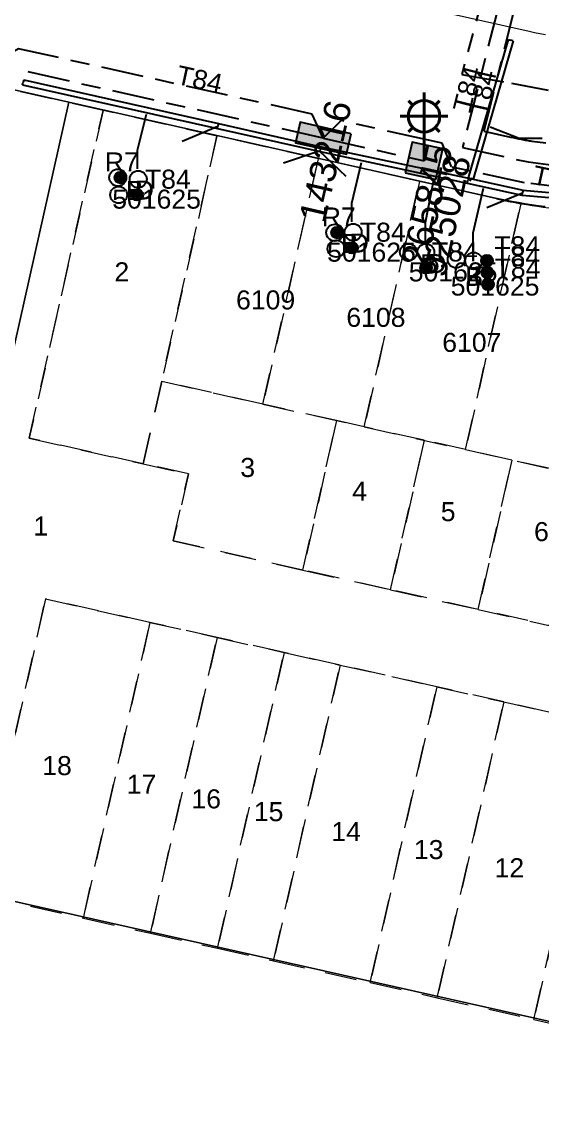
# Model space of a CAD drawing. Header units: metres. Extents: x 305195 to 306755, y 6261447 to 6263623.
# Drawn here: x 305502.8 to 305552.1, y 6262489.9 to 6262592 of the extents above; entities that cross this region are included whole.
import ezdxf
from ezdxf.enums import TextEntityAlignment as Align

# ---------------------------------------------------------------- set-up
doc = ezdxf.new("R2010")
doc.units = ezdxf.units.M
doc.linetypes.add('Cable Exist UG', pattern=[8.2, 4, -1.2, 1.8, -1.2])
doc.linetypes.add('Dash', pattern=[5, 3, -2])
doc.layers.get('0').update_dxf_attribs({"color": 6})
for name, color, linetype, lineweight in [('Cadastre Developer_SP_EXT', 9, 'Continuous', 5), ('Cadastre Land Parcels_SP_EXT', 9, 'Continuous', 5), ('Cadastre Roads_SP_EXT', 9, 'Continuous', 5)]:
    doc.layers.add(name, color=color, linetype=linetype, lineweight=lineweight)
for name, color, linetype in [('Duct_SP_EXT', 7, 'Continuous'), ('Equip_SP_SL_EXT', 7, 'Continuous'), ('Mains_HV_EXT', 7, 'Continuous'), ('Mains_LV_EXT', 7, 'Continuous'), ('Mains_LV_SL_EXT', 7, 'Continuous'), ('SupportsUG_SP_LV_EXT', 7, 'Continuous'), ('SupportsUG_SP_LV_SL_EXT', 7, 'Continuous'), ('Trench_SP_EXT', 7, 'Continuous')]:
    doc.layers.add(name, color=color, linetype=linetype)
doc.styles.add('COLUMN_LABEL', font='arial.ttf')
doc.styles.add('iecARIAL', font='arial.ttf', dxfattribs={"height": 2})
doc.styles.add('POLE_LABEL', font='arial.ttf')
doc.styles.get("Standard").update_dxf_attribs({"font": 'arial.ttf'})

# ---------------------------------------------------------------- blocks, each defined once
blk = doc.blocks.new('COLUMN_EXT')
blk.add_hatch(color=256).paths.add_polyline_path([(-1.49, 1.48), (-1.49, -1.49), (1.48, -1.49), (1.48, 1.48)])
blk.add_lwpolyline([(-1.49, -1.49), (1.48, -1.49), (1.48, 1.48), (-1.49, 1.48)], close=True)
for tag, height, style, flags, p in [('ASSET_NUM', 2.5, 'COLUMN_LABEL', 8, (2, 2)), ('STRUCTURE_PLANT_NUMBER', 0.2, 'POLE_LABEL', 9, (1.81, 0.03)), ('STREET_CODE', 0.2, 'COLUMN_LABEL', 9, (1.81, -0.2))]:
    blk.add_attdef(tag, text='', height=height, dxfattribs=dict(style=style, flags=flags)).set_placement(p, align=Align.MIDDLE_LEFT)
at = {"flags": 9}
for tag, p in [('COLUMN_TYPE', (1.81, -0.4)), ('OWNED_BY', (1.81, -0.6)), ('STATE', (1.81, -0.8)), ('USAGE', (1.81, -1)), ('STREETNAME', (1.81, -1.6)), ('SUBURB', (1.81, -1.8)), ('LEGEND', (1.81, -1.2)), ('LOCATION', (1.81, -1.4)), ('NOTES', (1.81, -2))]:
    blk.add_attdef(tag, text='', height=0.2, dxfattribs=at).set_placement(p, align=Align.MIDDLE_LEFT)
at = {"flags": 1}
blk.add_attdef('Z', (1.81, -2.35), '', height=0.2, dxfattribs=at)
blk = doc.blocks.new('PILLAR_EXT')
blk.add_hatch(color=256).paths.add_polyline_path([(-2.475, 0.99), (-2.475, -0.99), (2.475, -0.99), (2.475, 0.99)])
blk.add_lwpolyline([(-2.475, -0.99), (2.475, -0.99), (2.475, 0.99), (-2.475, 0.99)], close=True)
at = {"style": 'iecARIAL', "flags": 8}
blk.add_attdef('ASSET_NUM', (1.5, 3.5), '', height=2.5, dxfattribs=at)
for tag, p, flags in [('OWNED_BY', (0, -0.2), 9), ('STATE', (0, -0.4), 9), ('SUPPORT_TYPE', (0, -0.6), 9), ('USAGE', (0, -0.8), 9), ('LEGEND', (0, -1), 9), ('LOCATION', (0, -1.2), 9), ('STREETNAME', (0, -1.8), 9), ('SUBURB', (0, -2), 1), ('NOTES', (0, -1.4), 9), ('PARENT', (0, -1.6), 9)]:
    blk.add_attdef(tag, p, '', height=0.2, dxfattribs=dict(flags=flags))
blk = doc.blocks.new('DUCT_EXT')
blk.add_circle((0, 0.8), 0.8)
at = {"flags": 1}
blk.add_attdef('Z', (0, 0), '', height=0.2, dxfattribs=at)
at = {"flags": 9}
for tag, p in [('DUCT_CODE', (0, 0)), ('XSECT_TYPE', (0, -0.2)), ('STATE', (0, -0.6)), ('FB_REFERENCE', (0, -0.4)), ('NOTES', (0, -0.8))]:
    blk.add_attdef(tag, text='', height=0.2, dxfattribs=at).set_placement(p, align=Align.MIDDLE_LEFT)
blk = doc.blocks.new('SL_LANTERN_EXT')
at = {"lineweight": 40}
for p, q in [((0, 1.97), (0, 6.47)), ((-1.46, 5.68), (-1.06, 5.28)), ((1.46, 5.68), (1.06, 5.28)), ((-2.25, 4.22), (2.25, 4.22)), ((-1.46, 2.76), (-1.06, 3.16)), ((1.46, 2.76), (1.06, 3.16)), ((0, 0), (0, 2.72))]:
    blk.add_line(p, q, dxfattribs=at)
blk.add_circle((0, 4.22), 1.5, dxfattribs=at)
at = {"style": 'iecARIAL', "flags": 8}
blk.add_attdef('ASSET_NUM', (1.5, 1.5), '', height=2.5, dxfattribs=at)
for tag, p, height, flags in [('CONSTRUCTED_VOLTAGE', (0.98, -0.65), 0.2, 9), ('CONTROL_TYPE', (0.98, -0.85), 0.2, 9), ('LANTERN_PURPOSE', (0.98, -1.05), 0.2, 9), ('LNUMBER', (2.18, -3.25), 2.5, 8), ('OPERATING_VOLTAGE', (0.98, -1.65), 0.2, 9), ('ORIENTATION', (0.98, -1.85), 0.2, 9), ('OWNED_BY', (0.98, -2.05), 0.2, 9), ('LANTERN_TYPE', (0.98, -1.25), 0.2, 9), ('NO_PHASES', (0.98, -1.45), 0.2, 9), ('STATE', (0.98, -2.25), 0.2, 9), ('USAGE', (0.98, -2.45), 0.2, 9), ('CEXIST', (0.98, -2.65), 0.2, 9), ('CNEW', (0.98, -2.85), 0.2, 9), ('CNUMBER', (0.98, -3.05), 0.2, 9), ('CREMOVE', (0.98, -3.25), 0.2, 9), ('CREPLACE', (0.98, -3.45), 0.2, 9), ('LKINGHEIGHT', (0.98, -3.65), 0.2, 9), ('LBRACKET', (0.98, -3.85), 0.2, 9), ('LBRACKETVOCAB', (0.98, -4.05), 0.2, 9), ('LCATEGORY', (0.98, -4.25), 0.2, 9), ('LCHARGE1', (0.98, -4.45), 0.2, 9), ('LCHARGE1PERCENT', (0.98, -4.65), 0.2, 9), ('LCHARGE2', (0.98, -4.85), 0.2, 9), ('LCHARGE2PERCENT', (0.98, -5.05), 0.2, 9), ('LCHARGE3', (0.98, -5.25), 0.2, 9), ('LCHARGE3PERCENT', (0.98, -5.45), 0.2, 9), ('LEXIST', (0.98, -5.65), 0.2, 9), ('LLAMP', (0.98, -5.85), 0.2, 9), ('LLAMPVOCAB', (0.98, -6.05), 0.2, 9), ('LMAST', (0.98, -6.25), 0.2, 9), ('LMASTVOCAB', (0.98, -6.45), 0.2, 9), ('LNEW', (0.98, -6.65), 0.2, 9), ('LANTNUMBER', (0.98, -6.85), 0.2, 9), ('LOUTREACH', (0.98, -7.25), 0.2, 9), ('LOUTREACHVOCAB', (0.98, -7.45), 0.2, 9), ('LRATECODE', (0.98, -7.65), 0.2, 9), ('LREMOVE', (0.98, -7.85), 0.2, 9), ('LREPLACE', (0.98, -8.05), 0.2, 9), ('LTYPE', (0.98, -8.25), 0.2, 9), ('STREETNAME', (0.98, -9.25), 0.2, 9), ('LTYPEVOCAB', (0.98, -8.45), 0.2, 9), ('LEGEND', (0.98, -8.65), 0.2, 9), ('LOCATION', (0.98, -8.85), 0.2, 9), ('NOTES', (0.98, -9.05), 0.2, 9), ('SUBURB', (0.98, -9.45), 0.2, 1)]:
    blk.add_attdef(tag, p, '', height=height, dxfattribs=dict(flags=flags))
blk = doc.blocks.new('CABLE_LARGE_EXT')
h = blk.add_hatch(color=256)
edge = h.paths.add_edge_path()
edge.add_arc((0, 0.55), 0.55, 0, 360)
blk.add_circle((0, 0.55), 0.55)
at = {"flags": 1}
blk.add_attdef('Z', (0, 0), '', height=0.2, dxfattribs=at)
at = {"flags": 9}
for tag, p in [('COND_CODE', (0, 0)), ('STATE', (0, -0.4)), ('XSECT_SIZE', (0, -0.6)), ('FB_REFERENCE', (0, -0.2)), ('NOTES', (0, -0.8))]:
    blk.add_attdef(tag, text='', height=0.2, dxfattribs=at).set_placement(p, align=Align.MIDDLE_LEFT)

msp = doc.modelspace()

# ---------------------------------------------------------------- linework, layer by layer
at = {"layer": 'Cadastre Developer_SP_EXT', "linetype": 'Dash'}
for points in [[(305555.59, 6262534.17), (305546.02, 6262536.33), (305537.73, 6262538.19), (305529.43, 6262540.06), (305517.17, 6262542.82), (305518.6, 6262549.16), (305514.32, 6262550.12), (305503.55, 6262552.54), (305510.53, 6262583.57), (305510.53, 6262583.57), (305502.73, 6262585.32)], [(305498.8, 6262509.33), (305505.1, 6262537.33), (305514.97, 6262535.11), (305521.31, 6262533.68), (305527.65, 6262532.26), (305532.95, 6262531.07), (305542.09, 6262529.01), (305548.44, 6262527.58), (305557.58, 6262525.52)]]:
    msp.add_lwpolyline(points, dxfattribs=at)
for points in [[(305510.53, 6262583.57), (305503.55, 6262552.54), (305514.32, 6262550.12), (305521.3, 6262581.14), (305510.53, 6262583.57)], [(305530.88, 6262578.99), (305521.3, 6262581.14), (305516.08, 6262557.93), (305525.65, 6262555.77), (305530.88, 6262578.99)], [(305540.45, 6262576.84), (305530.88, 6262578.99), (305525.65, 6262555.77), (305535.23, 6262553.62), (305540.45, 6262576.84)], [(305532.62, 6262554.2), (305525.65, 6262555.77), (305516.08, 6262557.93), (305514.32, 6262550.12), (305518.6, 6262549.16), (305517.17, 6262542.82), (305529.43, 6262540.06), (305532.62, 6262554.2)], [(305540.91, 6262552.34), (305535.23, 6262553.62), (305532.62, 6262554.2), (305529.43, 6262540.06), (305537.73, 6262538.19), (305540.91, 6262552.34)], [(305549.2, 6262550.47), (305544.8, 6262551.46), (305540.91, 6262552.34), (305537.73, 6262538.19), (305546.02, 6262536.33), (305549.2, 6262550.47)], [(305558, 6262544.87), (305558.78, 6262548.32), (305553.1, 6262549.6), (305549.2, 6262550.47), (305546.02, 6262536.33), (305555.59, 6262534.17), (305558, 6262544.87)], [(305514.97, 6262535.11), (305505.1, 6262537.33), (305498.8, 6262509.33), (305508.67, 6262507.11), (305514.97, 6262535.11)], [(305521.31, 6262533.68), (305514.97, 6262535.11), (305508.67, 6262507.11), (305515.01, 6262505.68), (305521.31, 6262533.68)], [(305527.65, 6262532.26), (305521.31, 6262533.68), (305515.01, 6262505.68), (305521.35, 6262504.26), (305527.65, 6262532.26)], [(305532.95, 6262531.07), (305527.65, 6262532.26), (305521.35, 6262504.26), (305526.65, 6262503.07), (305532.95, 6262531.07)], [(305542.09, 6262529.01), (305532.95, 6262531.07), (305526.65, 6262503.07), (305535.79, 6262501.01), (305542.09, 6262529.01)], [(305548.44, 6262527.58), (305542.09, 6262529.01), (305535.79, 6262501.01), (305542.14, 6262499.58), (305548.44, 6262527.58)], [(305557.58, 6262525.52), (305548.44, 6262527.58), (305542.14, 6262499.58), (305551.28, 6262497.52), (305557.58, 6262525.52)], [(305562.88, 6262524.33), (305557.58, 6262525.52), (305551.28, 6262497.52), (305556.58, 6262496.33), (305562.88, 6262524.33)]]:
    msp.add_lwpolyline(points, close=True, dxfattribs=at)
for points in [[(305550.04, 6262574.74, -0.011764), (305547.73, 6262575.2), (305547.73, 6262575.2), (305540.45, 6262576.84), (305535.23, 6262553.62), (305544.8, 6262551.46)], [(305558.59, 6262574, -0.042973), (305550.04, 6262574.74), (305550.04, 6262574.74), (305544.8, 6262551.46), (305553.1, 6262549.6)]]:
    msp.add_lwpolyline(points, format="xyb", close=True, dxfattribs=at)
at = {"layer": 'Cadastre Land Parcels_SP_EXT', "linetype": 'Continuous'}
for points in [[(305490.89, 6262511.22), (305507.31, 6262584.35), (305480.98, 6262590.29)], [(305552.33, 6262574.47), (305551.7, 6262574.55), (305551.08, 6262574.64), (305550.45, 6262574.74), (305549.83, 6262574.84), (305549.21, 6262574.95), (305548.59, 6262575.07), (305547.97, 6262575.2), (305547.36, 6262575.33), (305507.31, 6262584.35), (305490.89, 6262511.22), (305580.46, 6262491.1)], [(305577.8, 6262455.63), (305582.91, 6262490.55), (305580.46, 6262491.1), (305490.89, 6262511.22)]]:
    msp.add_lwpolyline(points, dxfattribs=at)
at = {"layer": 'Cadastre Roads_SP_EXT', "linetype": 'Continuous'}
for points in [[(305552.37, 6262590.72), (305551.85, 6262590.81), (305551.34, 6262590.92), (305550.83, 6262591.03), (305481.56, 6262606.55)], [(305480.98, 6262590.29), (305507.31, 6262584.35), (305547.36, 6262575.33), (305547.97, 6262575.2), (305548.59, 6262575.07), (305549.21, 6262574.95), (305549.83, 6262574.84), (305550.45, 6262574.74), (305551.08, 6262574.64), (305551.7, 6262574.55), (305552.33, 6262574.47)]]:
    msp.add_lwpolyline(points, dxfattribs=at)
at = {"layer": 'Duct_SP_EXT'}
for p, q in [((305548.83, 6262590.28), (305545.07, 6262577.2)), ((305549.3, 6262590.15), (305545.53, 6262577.07)), ((305548.83, 6262590.28), (305549.06, 6262590.22)), ((305549.3, 6262590.15), (305549.06, 6262590.22)), ((305502.93, 6262585.99), (305502.98, 6262586.23)), ((305502.93, 6262585.99), (305521.34, 6262581.85)), ((305503.04, 6262586.46), (305502.98, 6262586.23)), ((305503.04, 6262586.46), (305521.45, 6262582.32)), ((305521.34, 6262581.85), (305521.39, 6262582.09)), ((305521.34, 6262581.85), (305521.39, 6262582.09)), ((305521.34, 6262581.85), (305531.05, 6262579.67)), ((305521.45, 6262582.32), (305521.39, 6262582.09)), ((305521.45, 6262582.32), (305521.39, 6262582.09)), ((305521.45, 6262582.32), (305531.16, 6262580.13)), ((305531.05, 6262579.67), (305531.1, 6262579.9)), ((305531.06, 6262579.67), (305531.1, 6262579.9)), ((305531.15, 6262580.13), (305531.1, 6262579.9)), ((305531.16, 6262580.13), (305531.1, 6262579.9)), ((305531.15, 6262580.13), (305540.69, 6262578.11)), ((305531.06, 6262579.67), (305540.59, 6262577.64)), ((305540.59, 6262577.64), (305540.64, 6262577.87)), ((305540.59, 6262577.64), (305540.64, 6262577.87)), ((305540.69, 6262578.11), (305540.64, 6262577.87)), ((305540.69, 6262578.11), (305540.64, 6262577.87)), ((305540.69, 6262578.11), (305545.08, 6262577.15)), ((305540.59, 6262577.64), (305544.98, 6262576.68)), ((305544.98, 6262576.68), (305545.03, 6262576.91)), ((305544.98, 6262576.68), (305545.03, 6262576.91)), ((305544.98, 6262576.68), (305550.15, 6262575.55)), ((305545.08, 6262577.15), (305545.03, 6262576.91)), ((305545.08, 6262577.15), (305545.03, 6262576.91)), ((305545.07, 6262577.2), (305545.3, 6262577.13)), ((305545.08, 6262577.15), (305550.25, 6262576.02)), ((305545.53, 6262577.07), (305545.3, 6262577.13)), ((305550.15, 6262575.55), (305550.2, 6262575.78)), ((305550.18, 6262575.54), (305550.2, 6262575.78)), ((305550.22, 6262576.02), (305550.2, 6262575.78)), ((305550.25, 6262576.02), (305550.2, 6262575.78)), ((305550.22, 6262576.02), (305556.01, 6262575.5)), ((305550.18, 6262575.54), (305555.98, 6262575.02))]:
    msp.add_line(p, q, dxfattribs=at)
for points in [[(305513.8, 6262578.04), (305513.8, 6262579.81), (305514.64, 6262583.2)], [(305552.07, 6262580.92), (305549.88, 6262580.92), (305547.13, 6262581.99)], [(305534.07, 6262573.01), (305534.07, 6262574.78), (305534.96, 6262578.65)], [(305541.01, 6262571.06), (305541.01, 6262572.96), (305541.84, 6262577.16)], [(305545.53, 6262570.34), (305545.53, 6262571.97), (305546.5, 6262576.21)]]:
    msp.add_lwpolyline(points, dxfattribs=at)
at = {"layer": 'Mains_HV_EXT', "linetype": 'Cable Exist UG'}
msp.add_lwpolyline([(305546.83, 6262595.87), (305544.47, 6262586.98), (305544.47, 6262586.98), (305549.15, 6262586.15), (305552.62, 6262585.47)], dxfattribs=at)
at = {"layer": 'Mains_LV_EXT', "linetype": 'Cable Exist UG'}
for points in [[(305548.67, 6262595.2), (305547.95, 6262593.52), (305547.95, 6262593.52), (305544.53, 6262580.06), (305544.53, 6262580.06), (305550.72, 6262578.69), (305555.11, 6262578.13), (305558.1, 6262578.09), (305558.95, 6262578.08), (305559.54, 6262578.07), (305563.03, 6262578.32), (305563.03, 6262576.32), (305561.52, 6262576.21), (305558.56, 6262576)], [(305531.36, 6262580.93), (305530.32, 6262583.22), (305530.32, 6262583.22), (305502.54, 6262589.4), (305499.98, 6262587.95), (305499.98, 6262587.95), (305480.9, 6262592.29), (305476.72, 6262589.64), (305475.32, 6262588.76), (305475.32, 6262588.76), (305471.48, 6262587.66), (305469.88, 6262580.56), (305471.51, 6262578.69)], [(305558.56, 6262576), (305555.99, 6262576.1), (305555.99, 6262576.1), (305554.95, 6262576.14), (305550.38, 6262576.71), (305543.48, 6262578.22), (305542.6, 6262580.46), (305542.6, 6262580.46), (305541.32, 6262580.74), (305533.04, 6262582.6), (305531.36, 6262580.93)]]:
    msp.add_lwpolyline(points, dxfattribs=at)
msp.add_lwpolyline([(305549.45, 6262593.23), (305546.53, 6262581.61), (305546.53, 6262581.61), (305549.05, 6262581.05), (305549.05, 6262581.05, 0.011739), (305551.07, 6262580.65), (305551.07, 6262580.65), (305552.41, 6262580.49)], format="xyb", dxfattribs=at)
at = {"layer": 'Mains_LV_SL_EXT', "linetype": 'Cable Exist UG'}
for points in [[(305531.36, 6262580.93), (305503.18, 6262587.27)], [(305531.36, 6262580.93), (305540.89, 6262578.79)]]:
    msp.add_lwpolyline(points, dxfattribs=at)
at = {"layer": 'Trench_SP_EXT', "linetype": 'Cable Exist UG'}
for points in [[(305518.02, 6262580.67), (305521.39, 6262582.09)], [(305527.61, 6262578.62), (305530.96, 6262579.74)], [(305533.53, 6262577.32), (305530.96, 6262579.74)], [(305545.3, 6262577.13), (305545.22, 6262576.87)], [(305546.84, 6262574.39), (305550.2, 6262575.78)]]:
    msp.add_lwpolyline(points, dxfattribs=at)

# ---------------------------------------------------------------- block references
at = {"layer": 'Duct_SP_EXT'}
for name, p, rotation in [('DUCT_EXT', (305512.72, 6262577.21), 90.04626950089256), ('CABLE_LARGE_EXT', (305512.72, 6262577.21), 90.23385902274228), ('DUCT_EXT', (305514.66, 6262577.05), 89.82794110595206), ('DUCT_EXT', (305512.81, 6262575.58), 90.12836947732067), ('CABLE_LARGE_EXT', (305514.31, 6262575.58), 90.1764745581334), ('DUCT_EXT', (305533.24, 6262572), 90.04626950089256), ('DUCT_EXT', (305534.98, 6262572.03), 89.82794110595206), ('CABLE_LARGE_EXT', (305533.21, 6262572), 90.23385902274228), ('DUCT_EXT', (305533.37, 6262570.48), 90.12836947732067), ('CABLE_LARGE_EXT', (305534.63, 6262570.56), 90.1764745581334), ('DUCT_EXT', (305540.21, 6262570.15), 89.79165262337284), ('DUCT_EXT', (305541.86, 6262570.15), 90.20174486123157), ('DUCT_EXT', (305544.73, 6262569.45), 89.70666330409485), ('DUCT_EXT', (305546.38, 6262569.32), 89.81876623063745), ('CABLE_LARGE_EXT', (305547.39, 6262569.35), 90.16511704946313), ('CABLE_LARGE_EXT', (305541.63, 6262568.68), 90.0000000000002), ('CABLE_LARGE_EXT', (305547.43, 6262568.23), 90.16511704946313), ('CABLE_LARGE_EXT', (305547.49, 6262567.1), 90.16511704946313)]:
    msp.add_blockref(name, p, dxfattribs=dict(at, rotation=rotation))
at = {"layer": 'Equip_SP_SL_EXT'}
ref = msp.add_blockref('SL_LANTERN_EXT', (305540.89, 6262578.79), dxfattribs=at)
ref.add_attrib('ASSET_NUM', '265845', dxfattribs={"layer": '0', "height": 2.5, "rotation": 77.9006, "style": 'iecARIAL'}).set_placement((305542.39, 6262580.29), align=Align.MIDDLE_RIGHT)
at = {"layer": 'SupportsUG_SP_LV_EXT'}
ref = msp.add_blockref('PILLAR_EXT', (305531.36, 6262580.93), dxfattribs=dict(at, rotation=167.3205028254391))
ref.add_attrib('ASSET_NUM', '143216', dxfattribs={"layer": '0', "height": 2.5, "rotation": 77.0783, "style": 'iecARIAL'}).set_placement((305532.86, 6262584.43), align=Align.MIDDLE_RIGHT)
at = {"layer": 'SupportsUG_SP_LV_SL_EXT'}
ref = msp.add_blockref('COLUMN_EXT', (305540.89, 6262578.79), dxfattribs=dict(at, rotation=347.6632864177568))
ref.add_attrib('ASSET_NUM', '925028', dxfattribs={"layer": '0', "height": 2.5, "rotation": 77.9006, "style": 'COLUMN_LABEL'}).set_placement((305542.89, 6262579.54), align=Align.TOP_RIGHT)

# ---------------------------------------------------------------- texts
at = {"layer": 'Cadastre Developer_SP_EXT'}
for s, p in [('2', (305511.61, 6262567.39)), ('6109', (305523.11, 6262564.73)), ('6108', (305533.54, 6262563.08)), ('6107', (305542.61, 6262560.71)), ('3', (305523.51, 6262548.87)), ('4', (305534.09, 6262546.63)), ('5', (305542.47, 6262544.69)), ('1', (305503.95, 6262543.33)), ('6', (305551.29, 6262542.8)), ('18', (305504.78, 6262520.65)), ('17', (305512.77, 6262518.89)), ('16', (305518.89, 6262517.5)), ('15', (305524.79, 6262516.29)), ('14', (305532.12, 6262514.4)), ('13', (305539.93, 6262512.7)), ('12', (305547.56, 6262510.98))]:
    msp.add_text(s, height=1.8, dxfattribs=at).set_placement(p)
at = {"layer": 'Duct_SP_EXT'}
for s, p in [('R7', (305510.7, 6262577.79)), ('T84', (305514.49, 6262576.16)), ('B', (305512.7, 6262575.09)), ('D', (305513.53, 6262575.13)), ('501625', (305511.4, 6262574.27)), ('R7', (305531.22, 6262572.58)), ('T84', (305534.82, 6262571.14)), ('B', (305533.03, 6262570.07)), ('D', (305533.85, 6262570.11)), ('T84', (305547.53, 6262569.85)), ('501625', (305531.72, 6262569.25)), ('T84', (305541.63, 6262569.27)), ('T84', (305547.53, 6262568.85)), ('B', (305540.51, 6262568.16)), ('D', (305541.18, 6262568.17)), ('T84', (305547.56, 6262567.74)), ('501625', (305539.44, 6262567.38)), ('B', (305544.79, 6262566.96)), ('D', (305545.56, 6262567.01)), ('501625', (305543.41, 6262566.04))]:
    msp.add_text(s, height=1.8, dxfattribs=at).set_placement(p)
at = {"layer": 'Mains_LV_EXT'}
for rotation, p in [(347.6482, (305517.35, 6262586.1)), (75.7521, (305545.34, 6262583.28)), (77.5465, (305546.83, 6262582.94)), (347.6633, (305551.01, 6262576.63))]:
    msp.add_text('T84', height=1.8, rotation=rotation, dxfattribs=at).set_placement(p)

doc.saveas('drawing.dxf')
